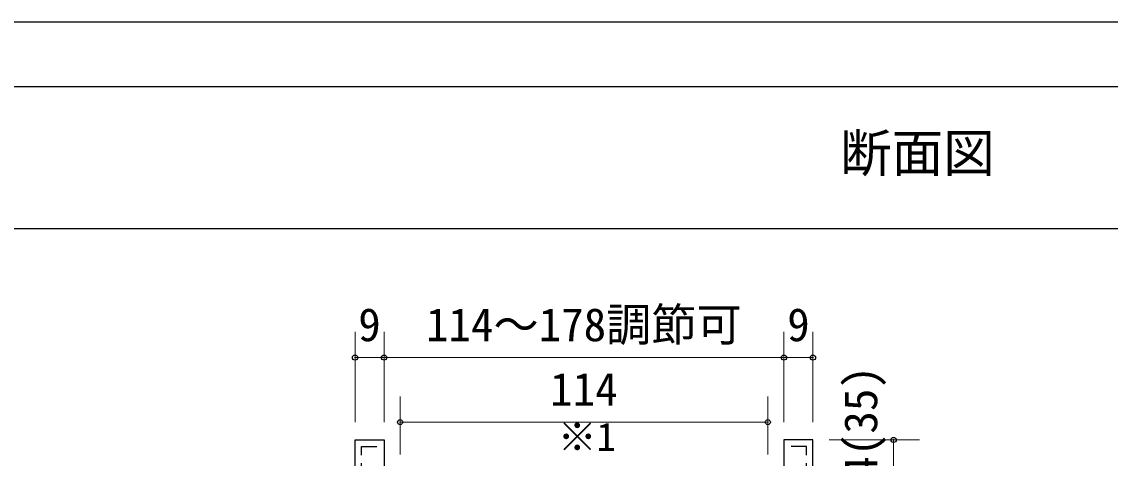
# Model space of a CAD drawing. Units: millimetres at full size; details may follow other scales. Extents: x -800 to 800, y -560 to 560.
# Drawn here: x -591.7 to -254.2, y 424.8 to 560 of the extents above; entities that cross this region are included whole.
import ezdxf
from ezdxf.enums import TextEntityAlignment as Align

# ---------------------------------------------------------------- set-up
doc = ezdxf.new("R2010")
doc.units = ezdxf.units.MM
doc.header["$LTSCALE"] = 4
doc.header["$PDMODE"] = 32
doc.header["$PDSIZE"] = 1.6
doc.linetypes.add('DASHED1', pattern=[1.8, 1.2, -0.6])
doc.layers.add('0-0', color=7, linetype='Continuous', lineweight=25)
doc.layers.add('2-0', color=7, linetype='Continuous', lineweight=25)
doc.styles.add('ＭＳ ゴシック', font='')
doc.styles.get('ＭＳ ゴシック').set_extended_font_data('MS Gothic')

msp = doc.modelspace()

# ---------------------------------------------------------------- linework, layer by layer
at = {"layer": '0-0'}
for p, q in [((-780, 540), (152, 540)), ((-780, 496), (152, 496))]:
    msp.add_line(p, q, dxfattribs=at)
msp.add_lwpolyline([(-800, 560), (800, 560), (800, -560)], dxfattribs=at)
at = {"layer": '2-0', "color": 4, "lineweight": 9}
for p, q in [((-488.37, 464), (-488.37, 436)), ((-479.37, 464), (-479.37, 436)), ((-355.386, 464), (-355.386, 436)), ((-346.386, 464), (-346.386, 436)), ((-488.37, 456), (-479.37, 456)), ((-479.37, 456), (-355.386, 456)), ((-355.386, 456), (-346.386, 456)), ((-474.373, 444), (-474.373, 426)), ((-360.387, 444), (-360.387, 426)), ((-474.373, 436), (-360.387, 436)), ((-313.386, 430.501), (-341.386, 430.501)), ((-321.386, 406.501), (-321.386, 430.501))]:
    msp.add_line(p, q, dxfattribs=at)
at = {"layer": '2-0'}
for p, q in [((-488.37, 410.501), (-488.37, 430.501)), ((-355.386, 430.501), (-355.386, 415.502)), ((-346.386, 430.501), (-355.386, 430.501)), ((-346.386, 410.501), (-346.386, 430.501))]:
    msp.add_line(p, q, dxfattribs=at)
at = {"layer": '2-0', "linetype": 'DASHED1'}
for p, q in [((-486.37, 411.329), (-486.37, 428.501)), ((-486.37, 428.501), (-479.37, 428.501)), ((-348.386, 428.501), (-355.386, 428.501)), ((-348.386, 411.33), (-348.386, 428.501))]:
    msp.add_line(p, q, dxfattribs=at)
at = {"layer": '2-0'}
for points in [[(-488.37, 430.501), (-479.374, 430.501), (-479.374, 415.502)], [(-355.386, 415.501), (-368.386, 415.501), (-368.386, 406.501), (-350.386, 406.501), (-346.386, 410.501), (-346.386, 430.501), (-355.386, 430.501)]]:
    msp.add_lwpolyline(points, dxfattribs=at)
msp.add_lwpolyline([(-479.37, 415.501), (-466.37, 415.501), (-466.37, 406.501), (-484.37, 406.501), (-488.37, 410.501), (-488.37, 430.501), (-479.37, 430.501)], close=True, dxfattribs=at)
at = {"layer": '2-0', "color": 4}
for p in [(-488.37, 456), (-479.37, 456), (-355.386, 456), (-346.386, 456), (-474.373, 436), (-360.387, 436), (-321.386, 430.501)]:
    msp.add_point(p, dxfattribs=at)

# ---------------------------------------------------------------- texts
at = {"layer": '0-0', "style": 'ＭＳ ゴシック'}
msp.add_text('断面図', height=11.73, dxfattribs=at).set_placement((-338, 510), align=Align.BOTTOM_LEFT)
at = {"layer": '2-0', "style": 'ＭＳ ゴシック'}
for s, height, p in [('114～178調節可', 10.26, (-466.378, 458)), ('9', 10.26, (-487.37, 458)), ('9', 10.26, (-354.386, 458)), ('114', 10.26, (-427.88, 438)), ('※1', 8.798, (-425.474, 424.41))]:
    msp.add_text(s, height=height, dxfattribs=at).set_placement(p, align=Align.BOTTOM_LEFT)
msp.add_text('24(35)', height=10.26, rotation=90, dxfattribs=at).set_placement((-323.386, 411.501), align=Align.BOTTOM_LEFT)

doc.saveas('drawing.dxf')
